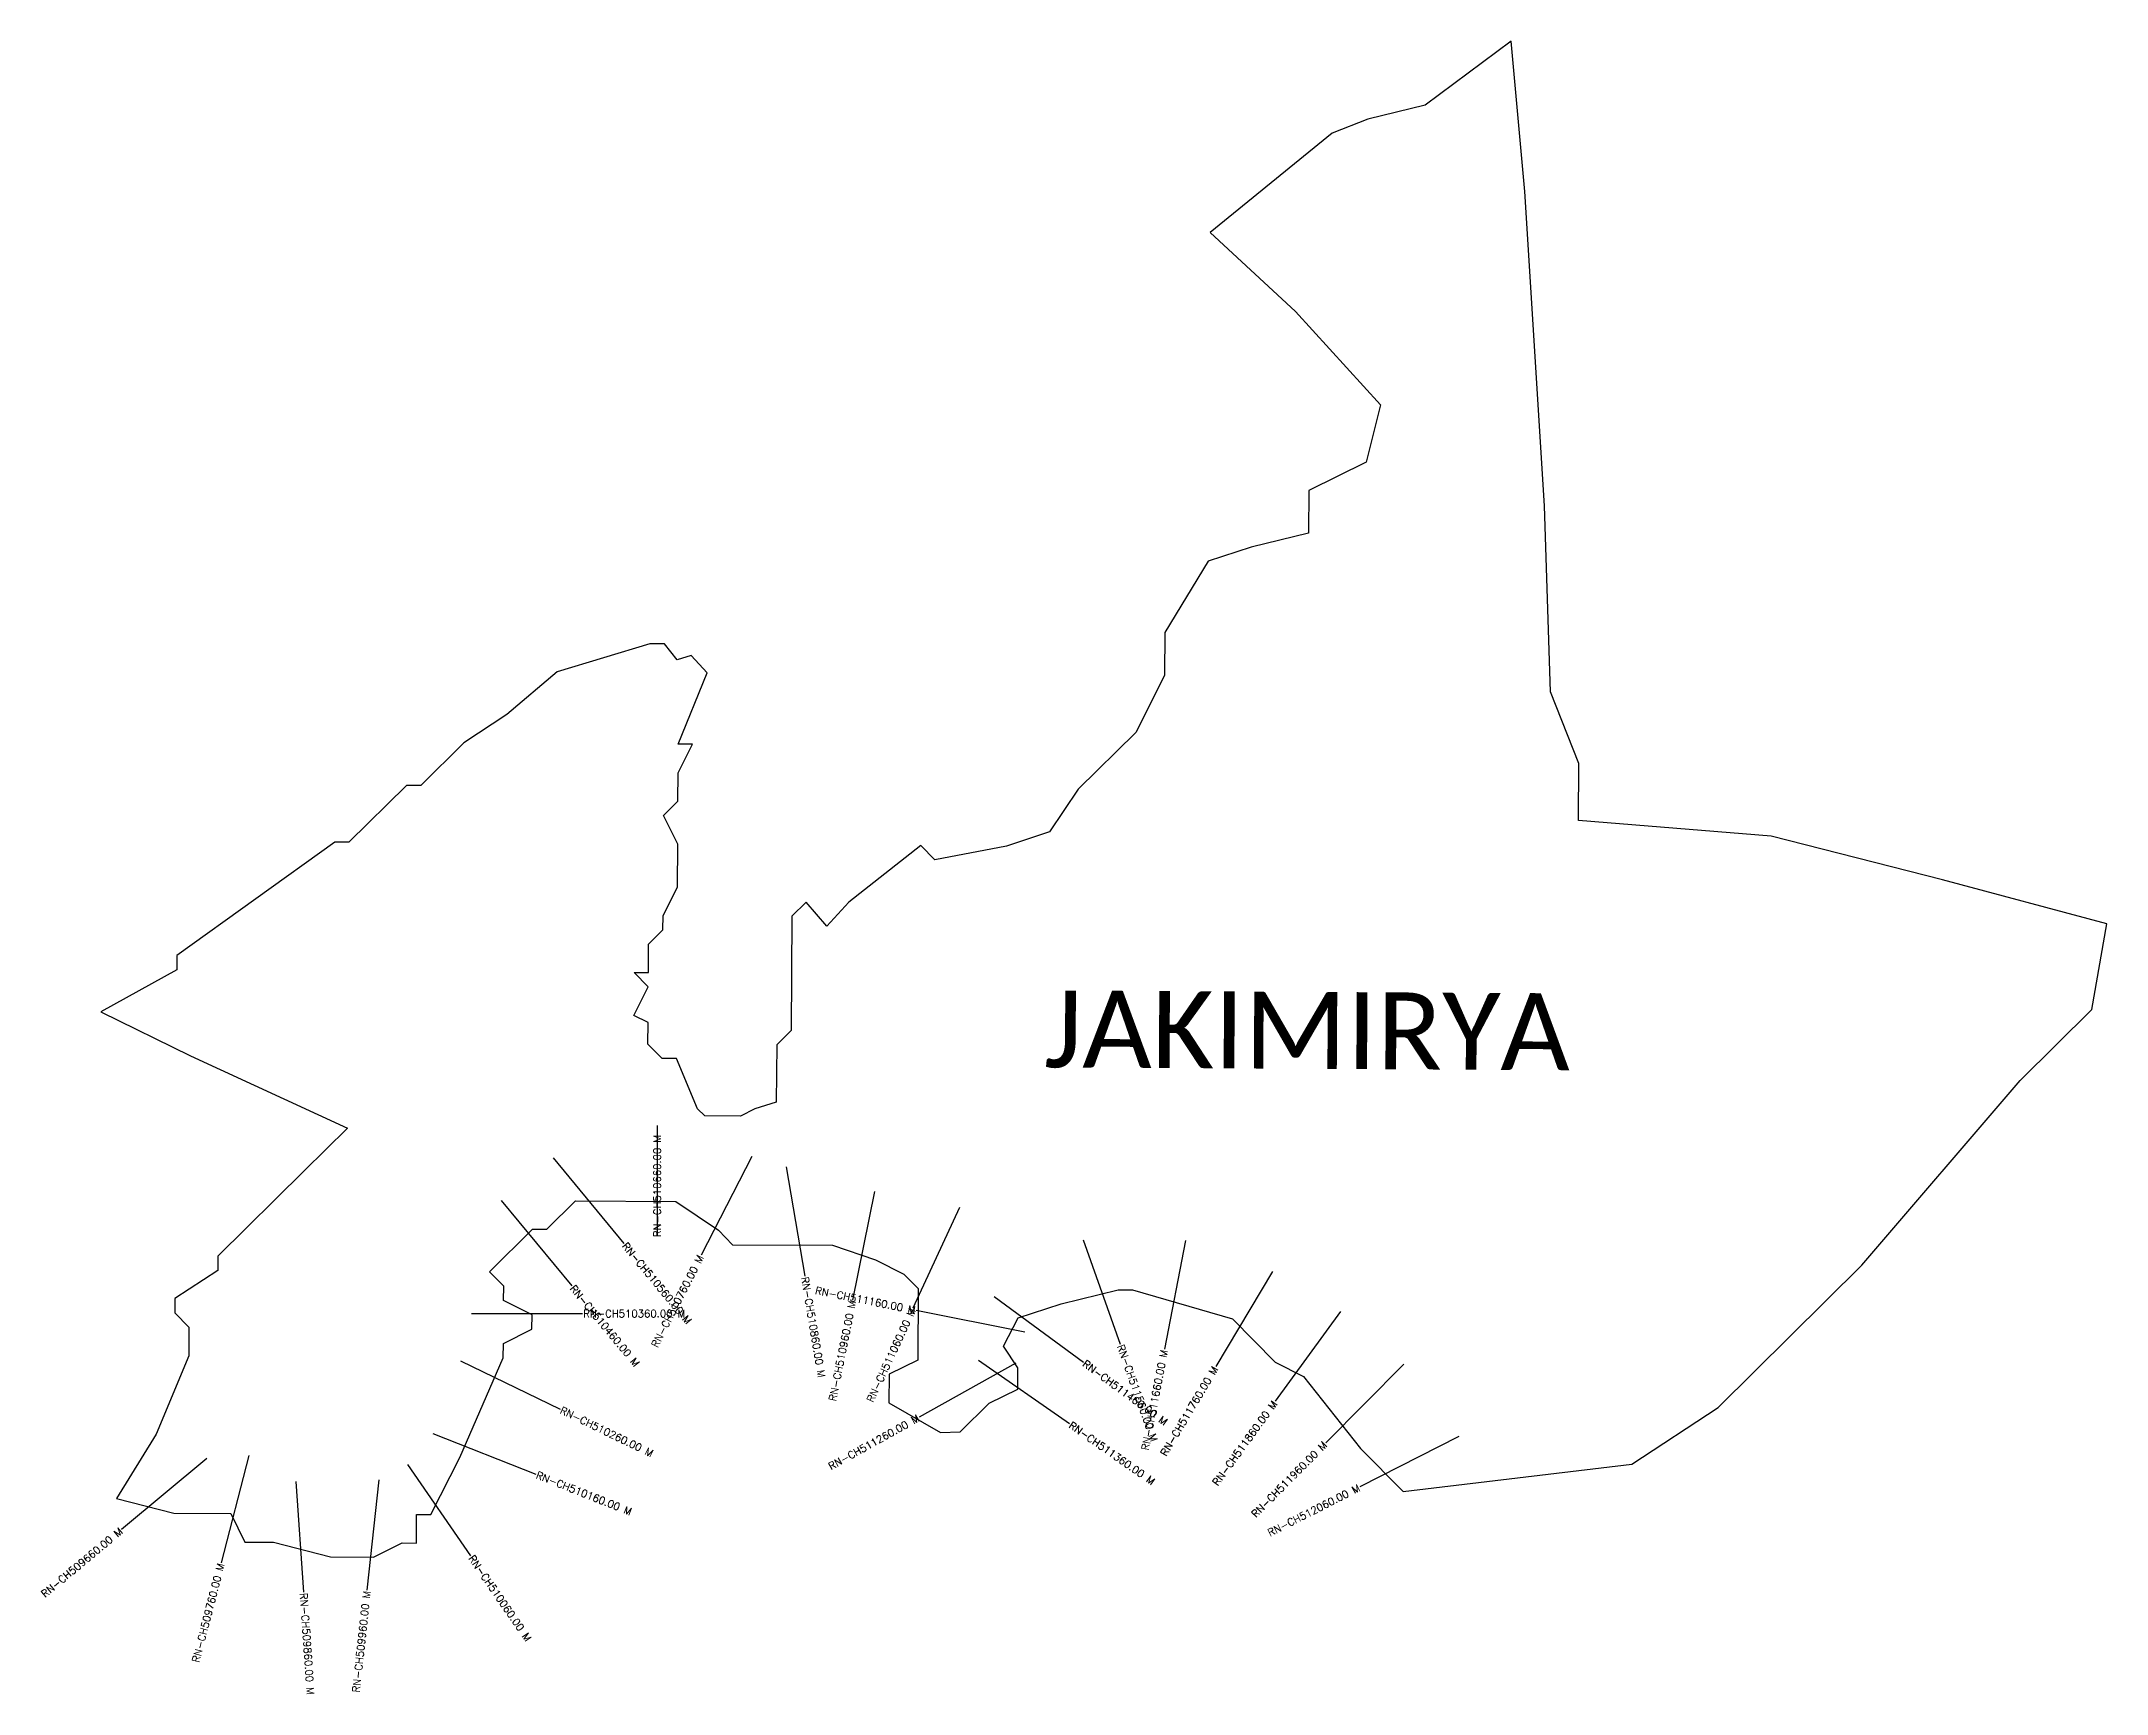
# Model space of a CAD drawing. Header units: metres. Extents: x 314784 to 317578, y 1882481 to 1884716.
import ezdxf
from ezdxf.enums import TextEntityAlignment as Align

# ---------------------------------------------------------------- set-up
doc = ezdxf.new("R2010")
doc.units = ezdxf.units.M
for name, color, linetype in [('CS', 134, 'Continuous'), ('CSMark', 6, 'Continuous'), ('VILLAGE BOUNDRY', 10, 'Continuous'), ('VILLAGE NAME', 250, 'Continuous')]:
    doc.layers.add(name, color=color, linetype=linetype)
doc.styles.get("Standard").update_dxf_attribs({"font": 'simplex.shx'})

msp = doc.modelspace()

# ---------------------------------------------------------------- linework, layer by layer
at = {"layer": 'CS'}
for p, q in [((315617.5, 1883249.4), (315617.5, 1883099.4)), ((315477, 1883205.6), (315572.5, 1883089.9)), ((315745.4, 1883207.4), (315676.9, 1883074)), ((315792, 1883193.5), (315817.1, 1883045.6)), ((315406.3, 1883147.8), (315502, 1883032.3)), ((315911.4, 1883160.1), (315881.8, 1883013.1)), ((316026.6, 1883138.2), (315963.5, 1883002.1)), ((316193.6, 1883094.7), (316243.8, 1882953.4)), ((316332, 1883093.8), (316303.6, 1882946.6)), ((316449.8, 1883052), (316373, 1882923.1)), ((316073.2, 1883018.2), (316194.1, 1882929.3)), ((315366.5, 1882994.8), (315516.5, 1882994.8)), ((316115, 1882969.8), (315967.9, 1882999.2)), ((316541.8, 1882997.7), (316453.6, 1882876.3)), ((315351.3, 1882930.9), (315486.3, 1882865.5)), ((316102.9, 1882927.7), (315971.8, 1882854.8)), ((316052.3, 1882931.9), (316175.3, 1882846)), ((316627.5, 1882926.6), (316521.8, 1882820.2)), ((315314, 1882832.6), (315453.5, 1882777.5)), ((316701.9, 1882828.5), (316568.2, 1882760.6)), ((315008.3, 1882799), (314893.1, 1882702.9)), ((315065.2, 1882803.1), (315027.7, 1882657.9)), ((315279.9, 1882790.9), (315365.1, 1882667.4)), ((315128.6, 1882767.6), (315139.1, 1882618)), ((315241.2, 1882769.9), (315225, 1882620.7))]:
    msp.add_line(p, q, dxfattribs=at)
at = {"layer": 'VILLAGE BOUNDRY'}
msp.add_lwpolyline([(317461, 1883310.3), (317558.2, 1883406.4), (317578.3, 1883522.3), (317356.2, 1883581.6), (317124.5, 1883640.9), (316863.6, 1883661.7), (316864.1, 1883739.1), (316825.9, 1883836), (316817.7, 1884087.4), (316791.1, 1884512.9), (316772.9, 1884716), (316656.4, 1884629.7), (316579, 1884610.7), (316530.5, 1884591.7), (316365.4, 1884457.3), (316480.8, 1884350.3), (316596.1, 1884224), (316576.4, 1884146.7), (316498.8, 1884108.5), (316498.4, 1884050.5), (316421, 1884031.6), (316362.9, 1884012.6), (316304.3, 1883916.2), (316304, 1883858.2), (316264.9, 1883781.1), (316187.1, 1883704.2), (316148.2, 1883646.4), (316090, 1883627.4), (315993.3, 1883608.6), (315974, 1883628.1), (315876.9, 1883551.3), (315846.8, 1883519.2), (315818.9, 1883551.6), (315799.5, 1883532.4), (315798.6, 1883377.7), (315779.2, 1883358.5), (315778.7, 1883281.1), (315749.6, 1883271.7), (315730.3, 1883262.1), (315681.9, 1883262.4), (315672.3, 1883272.1), (315643.7, 1883339.9), (315624.4, 1883340), (315605.1, 1883359.4), (315605.3, 1883388.5), (315586, 1883398.2), (315605.5, 1883436.8), (315586.3, 1883456.2), (315605.6, 1883456.1), (315605.9, 1883494.8), (315625.3, 1883514), (315625.5, 1883533.4), (315645, 1883571.9), (315645.3, 1883630), (315626.2, 1883668.7), (315645.6, 1883688), (315645.9, 1883726.6), (315665.4, 1883765.2), (315646.1, 1883765.3), (315685.3, 1883861.7), (315663.5, 1883885.3), (315644.5, 1883879.1), (315627.5, 1883900.7), (315607.7, 1883900.8), (315482.3, 1883862.9), (315414.3, 1883805.3), (315356.1, 1883766.9), (315297.7, 1883709.2), (315278.4, 1883709.3), (315200.6, 1883632.5), (315181.3, 1883632.6), (314967.7, 1883479.1), (314967.6, 1883459.7), (314864.8, 1883403.3), (314986.3, 1883343.6), (315198.5, 1883245.7), (315140.1, 1883188.1), (315023.4, 1883072.7), (315023.3, 1883053.4), (314965.1, 1883015.1), (314965, 1882995.7), (314984.2, 1882976.3), (314984, 1882937.6), (314939.7, 1882831.7), (314886.3, 1882744.8), (314963.5, 1882725), (315040.8, 1882724.6), (315059.9, 1882685.8), (315098.6, 1882685.6), (315175.8, 1882665.8), (315233.8, 1882665.5), (315272.6, 1882684.6), (315291.9, 1882684.5), (315292.1, 1882723.1), (315311.5, 1882723), (315350.6, 1882800.2), (315409.4, 1882935.2), (315409.5, 1882954.5), (315448.2, 1882973.6), (315448.3, 1882993), (315409.8, 1883012.5), (315409.9, 1883031.9), (315390.7, 1883051.3), (315449, 1883109), (315468.4, 1883108.9), (315507.2, 1883147.3), (315642.6, 1883146.5), (315700.4, 1883107.6), (315719.6, 1883088.1), (315854.9, 1883087.3), (315912.8, 1883067.7), (315951.4, 1883048.1), (315970.6, 1883028.7), (315970.1, 1882932), (315931.3, 1882912.9), (315931.1, 1882874.2), (316000.7, 1882834), (316027.5, 1882835), (316066.4, 1882873.5), (316105.2, 1882892.6), (316105.4, 1882921.6), (316086.2, 1882950.7), (316105.8, 1882989.2), (316163.9, 1883008.3), (316241.3, 1883027.2), (316260.7, 1883027), (316395.8, 1882987.6), (316453.4, 1882929.3), (316492, 1882909.7), (316568.8, 1882812.6), (316626.5, 1882754.3), (316936.1, 1882791.2), (317052.5, 1882867.9), (317246.9, 1883060.2)], close=True, dxfattribs=at)

# ---------------------------------------------------------------- texts
at = {"layer": 'CSMark'}
for s, rotation, p in [('RN-CH510660.00 M', 90, (315617.5, 1883098.4)), ('RN-CH510560.00 M', 309.5343, (315573.2, 1883089.1)), ('RN-CH510460.00 M', 309.6512, (315502.6, 1883031.5)), ('RN-CH510860.00 M', 279.599, (315817.2, 1883044.6)), ('RN-CH511560.00 M', 289.553, (316244.1, 1882952.4)), ('RN-CH511460.00 M', 323.6881, (316194.9, 1882928.7)), ('RN-CH510260.00 M', 334.155, (315487.2, 1882865.1)), ('RN-CH511360.00 M', 325.0629, (316176.1, 1882845.5)), ('RN-CH510160.00 M', 338.4212, (315454.4, 1882777.1)), ('RN-CH510060.00 M', 304.6061, (315365.7, 1882666.6)), ('RN-CH509860.00 M', 274.0007, (315139.2, 1882617))]:
    msp.add_text(s, height=10, rotation=rotation, dxfattribs=at).set_placement(p, align=Align.MIDDLE_LEFT)
for s, rotation, p in [('RN-CH510760.00 M', 62.8164, (315676.5, 1883073.1)), ('RN-CH511160.00 M', 348.6827, (315966.9, 1882999.4)), ('RN-CH510960.00 M', 78.6387, (315881.6, 1883012.1)), ('RN-CH511060.00 M', 65.1297, (315963.1, 1883001.2)), ('RN-CH511660.00 M', 79.0719, (316303.4, 1882945.6)), ('RN-CH511760.00 M', 59.2405, (316372.5, 1882922.2)), ('RN-CH511860.00 M', 54.0039, (316453, 1882875.5)), ('RN-CH511260.00 M', 29.0738, (315971, 1882854.4)), ('RN-CH511960.00 M', 45.1777, (316521.1, 1882819.5)), ('RN-CH512060.00 M', 26.9287, (316567.3, 1882760.1)), ('RN-CH509660.00 M', 39.8271, (314892.3, 1882702.3)), ('RN-CH509760.00 M', 75.5403, (315027.5, 1882656.9)), ('RN-CH509960.00 M', 83.7909, (315224.9, 1882619.7))]:
    msp.add_text(s, height=10, rotation=rotation, dxfattribs=at).set_placement(p, align=Align.MIDDLE_RIGHT)
msp.add_text('RN-CH510360.00 M', height=10, dxfattribs=at).set_placement((315517.5, 1882994.8), align=Align.MIDDLE_LEFT)
at = {"layer": 'VILLAGE NAME', "insert": (316141.4, 1883432.1), "char_height": 104.042, "attachment_point": 1, "rotation": 359.6762}
msp.add_mtext_dynamic_manual_height_columns('{\\fCalibri|b0|i0|c0|p34;JAKIMIRYA}', width=1142.412, gutter_width=520.2, heights=[0], dxfattribs=at)

doc.saveas('drawing.dxf')
